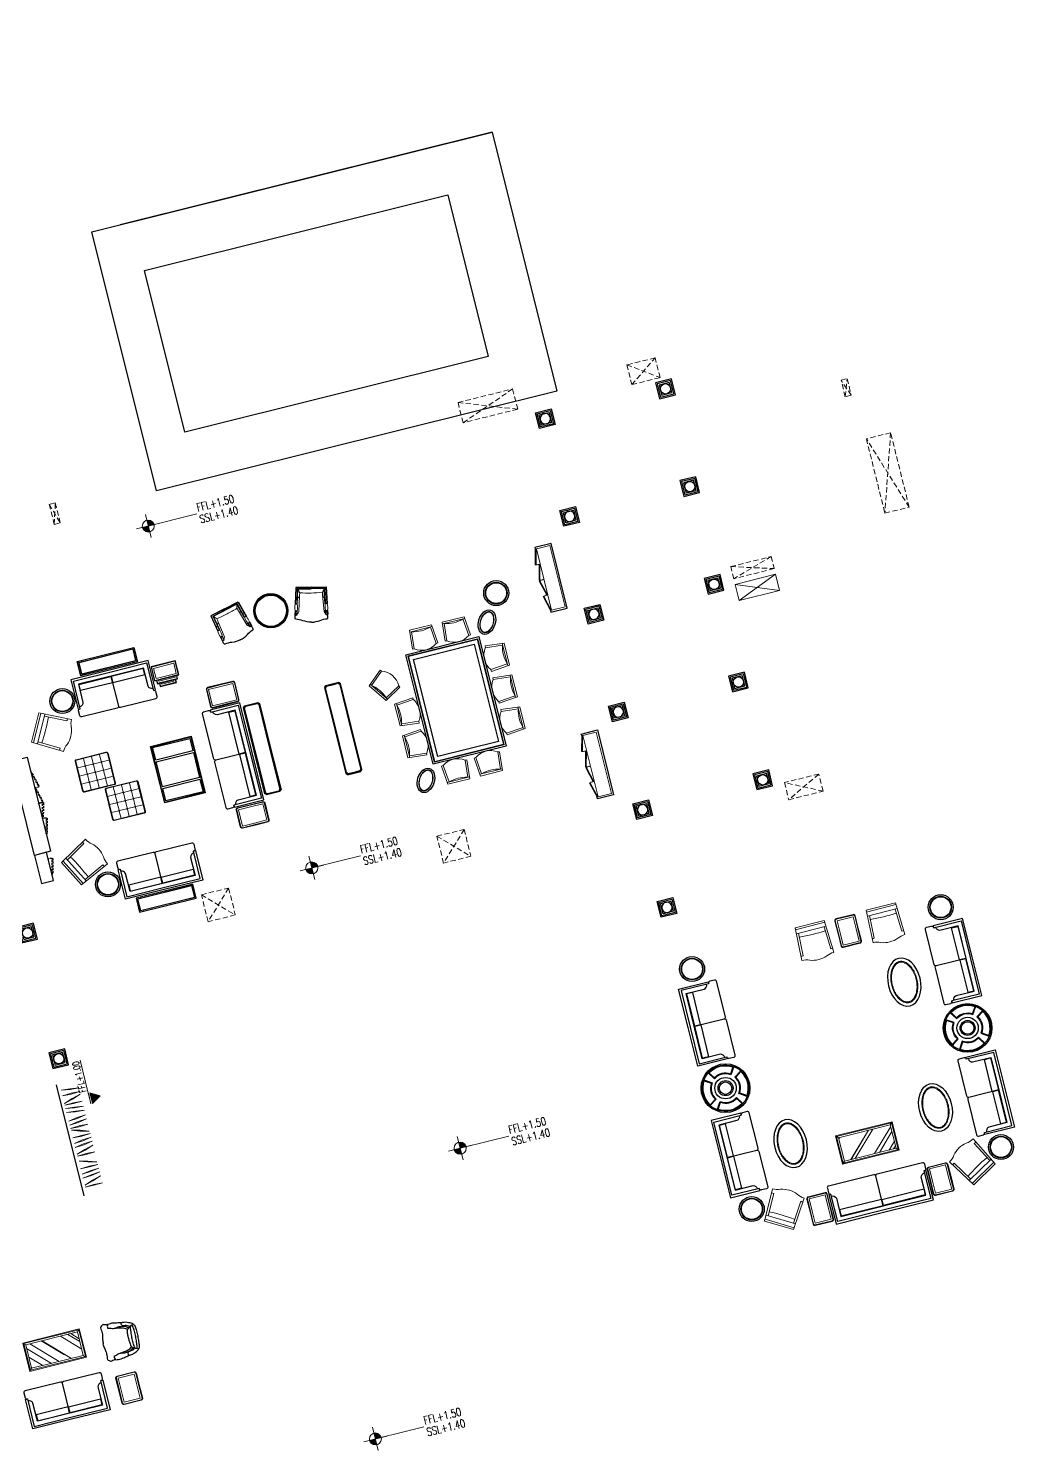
# Model space of a CAD drawing. Header units: inches. Extents: x -12478 to 399182, y -16583 to 525552.
# Drawn here: x 315627 to 339290, y 489338 to 523531 of the extents above; entities that cross this region are included whole.
import ezdxf
from ezdxf.enums import TextEntityAlignment as Align

# ---------------------------------------------------------------- set-up
doc = ezdxf.new("R2010")
doc.units = ezdxf.units.IN
doc.header["$LTSCALE"] = 1000
doc.header["$MEASUREMENT"] = 0
doc.linetypes.add('HIDDEN', pattern=[0.375, 0.25, -0.125])
doc.linetypes.add('HIDDEN2', pattern=[0.1875, 0.125, -0.0625])
doc.layers.add('A-FLOR-LEVL', color=4, linetype='Continuous', lineweight=18)
doc.layers.add('A-SHAFT', color=252, linetype='HIDDEN2', lineweight=18)
doc.layers.add('A-FURN', color=253, linetype='Continuous')
doc.styles.add('9999-DIM-SPC', font='simplex.shx', dxfattribs={"width": 0.75})
doc.dimstyles.new('0001-D-SPC', dxfattribs={"dimscale": 20, "dimtxt": 2, "dimasz": 2, "dimexe": 1, "dimexo": 2, "dimgap": 1, "dimtad": 1, "dimdec": 0, "dimrnd": 0.05, "dimzin": 1, "dimdsep": 46, "dimtxsty": '9999-DIM-SPC', "dimblk": 'OBLIQUE', "dimcen": 2, "dimdle": 1, "dimclrd": 256, "dimclre": 252, "dimclrt": 32, "dimazin": 2, "dimtfac": 1, "dimtdec": 0, "dimtmove": 0, "dimatfit": 3, "dimfxl": 3, "dimtolj": 1, "dimtzin": 0, "dimlwd": 0, "dimlwe": 0, "dimarcsym": 0})
doc.dimstyles.new('0100-D-SPC', dxfattribs={"dimscale": 100, "dimtxt": 2, "dimasz": 2, "dimexe": 1, "dimexo": 2, "dimgap": 1, "dimtad": 1, "dimrnd": 0.05, "dimzin": 1, "dimdsep": 46, "dimtxsty": '9999-DIM-SPC', "dimblk": 'OBLIQUE', "dimcen": 2, "dimdle": 1, "dimclrd": 256, "dimclre": 252, "dimclrt": 256, "dimazin": 2, "dimtfac": 1, "dimtofl": 0, "dimtmove": 0, "dimatfit": 3, "dimfxl": 0.1, "dimtolj": 1, "dimtzin": 0, "dimlwd": 0, "dimlwe": 0, "dimarcsym": 0})

# ---------------------------------------------------------------- blocks, each defined once
blk = doc.blocks.new('_Oblique')
at = {"color": 0, "linetype": 'ByBlock', "lineweight": -2}
blk.add_line((-0.5, -0.5), (0.5, 0.5), dxfattribs=at)
blk = doc.blocks.new('sofa240')
at = {"layer": 'A-FURN', "ltscale": 1000, "elevation": 0}
for points in [[(13210, -181505), (12470, -181505, -0.414214), (12430, -181465), (12429, -180345, -0.414214), (12469, -180305), (12589, -180305, -0.414214), (12629, -180345), (12629, -180355)], [(12680, -182655, -0.361318), (12761, -182555), (13210, -182555), (13209, -180455), (12761, -180455, -0.361318), (12679, -180355)], [(13210, -181505), (12470, -181505, 0.414214), (12430, -181545), (12430, -182665, 0.414214), (12470, -182705), (12590, -182705, 0.414214), (12630, -182665), (12630, -182655)]]:
    blk.add_lwpolyline(points, format="xyb", dxfattribs=at)
blk.add_lwpolyline([(13310, -181505), (13310, -182655), (12630, -182655), (12630, -182705), (13360, -182705), (13360, -181505), (13359, -180305), (12629, -180305), (12629, -180355), (13309, -180355)], close=True, dxfattribs=at)
for points in [[(13199, -180465), (13200, -181500), (13050, -181500), (13049, -180465), (13199, -180465)], [(13200, -182545), (13200, -181510), (13050, -181510), (13050, -182545), (13200, -182545)]]:
    blk.add_lwpolyline(points, dxfattribs=at)
blk = doc.blocks.new('baker dauphine')
at = {"ltscale": 1000}
blk.add_lwpolyline([(129185, 544790), (128280, 544790), (128280, 544110), (128230, 544110), (128230, 544840), (129185, 544840), (130140, 544840), (130140, 544110), (130090, 544110), (130090, 544790)], close=True, dxfattribs=at)
for points in [[(129185, 544690), (129185, 543950, -0.414214), (129145, 543910), (128270, 543910, -0.414214), (128230, 543950), (128230, 544070, -0.414214), (128270, 544110), (128280, 544110)], [(128280, 544160, 0.361318), (128380, 544241), (128380, 544690), (129990, 544690), (129990, 544241, 0.361318), (130090, 544160)], [(129185, 544690), (129185, 543950, 0.414214), (129225, 543910), (130100, 543910, 0.414214), (130140, 543950), (130140, 544070, 0.414214), (130100, 544110), (130090, 544110)]]:
    blk.add_lwpolyline(points, format="xyb", dxfattribs=at)
for points in [[(128390, 544680), (129180, 544680), (129180, 544530), (128390, 544530), (128390, 544680)], [(129980, 544680), (129190, 544680), (129190, 544530), (129980, 544530), (129980, 544680)]]:
    blk.add_lwpolyline(points, dxfattribs=at)
blk = doc.blocks.new('1 seat sofa')
at = {"lineweight": 0}
for p, q in [((119058, 530362), (119092, 529562)), ((119108, 530365), (119108, 530364)), ((119798, 530365), (119798, 530364)), ((119848, 530362), (119813, 529562)), ((119113, 530264), (119135, 529711)), ((119793, 530264), (119771, 529711)), ((119821, 529711), (119084, 529711)), ((119816, 529611), (119090, 529611)), ((119813, 529562), (119092, 529562))]:
    blk.add_line(p, q, dxfattribs=at)
for centre, radius, start, end in [((119067, 530758), 396, 268.6362, 296.4006), ((119460, 529821), 622, 90.7019, 110.4311), ((119445, 529821), 622, 69.5689, 89.2981), ((119838, 530758), 396, 243.5994, 271.3638), ((119067, 530758), 496, 269.5016, 275.2794), ((119838, 530758), 496, 264.7206, 270.4984), ((119457, 525734), 4086, 85.5438, 94.5823)]:
    blk.add_arc(centre, radius, start, end, dxfattribs=at)
blk = doc.blocks.new('nesting table 1')
at = {"ltscale": 1000}
for points in [[(155749, -73628), (155667, -73628), (155667, -74028), (155749, -74028)], [(155830, -73578), (155749, -73578), (155749, -74078), (155830, -74078)], [(156180, -73528), (155830, -73528), (155830, -74128), (156180, -74128), (156180, -73528)]]:
    blk.add_lwpolyline(points, dxfattribs=at)
at = {"lineweight": 0, "ltscale": 1000}
for points in [[(155749, -73638), (155677, -73638), (155677, -74018), (155749, -74018)], [(155749, -73678), (155717, -73678), (155717, -73978), (155749, -73978)], [(155830, -73588), (155759, -73588), (155759, -74068), (155830, -74068)], [(155830, -73628), (155799, -73628), (155799, -74028), (155830, -74028)]]:
    blk.add_lwpolyline(points, dxfattribs=at)
for points in [[(156170, -73538), (155840, -73538), (155840, -74118), (156170, -74118)], [(156130, -73578), (155880, -73578), (155880, -74078), (156130, -74078)]]:
    blk.add_lwpolyline(points, close=True, dxfattribs=at)
blk = doc.blocks.new('console 220')
at = {"ltscale": 5, "elevation": 0}
blk.add_lwpolyline([(53025, -65710), (53190, -65710), (53190, -65720, -0.414214), (53215, -65745), (53225, -65745), (53225, -66810), (53225, -67875), (53215, -67875, -0.414214), (53190, -67900), (53190, -67910), (53025, -67910), (52860, -67910), (52860, -67900, -0.414214), (52835, -67875), (52825, -67875), (52825, -66810), (52825, -65745), (52835, -65745, -0.414214), (52860, -65720), (52860, -65710)], format="xyb", close=True, dxfattribs=at)
at = {"lineweight": 0, "ltscale": 5, "elevation": 0}
blk.add_lwpolyline([(53025, -65715), (53185, -65715), (53185, -65725), (53190, -65725, -0.414214), (53210, -65745), (53210, -65750), (53220, -65750), (53220, -66810), (53220, -67870), (53210, -67870), (53210, -67875, -0.414214), (53190, -67895), (53185, -67895), (53185, -67905), (53025, -67905), (52865, -67905), (52865, -67895), (52860, -67895, -0.414214), (52840, -67875), (52840, -67870), (52830, -67870), (52830, -66810), (52830, -65750), (52840, -65750), (52840, -65745, -0.414214), (52860, -65725), (52865, -65725), (52865, -65715)], format="xyb", close=True, dxfattribs=at)
for points in [[(53025, -65730), (52878, -65730), (52845, -65762), (52845, -66810), (52845, -67857), (52878, -67890), (53025, -67890), (53173, -67890), (53205, -67857), (53205, -66810), (53205, -65762), (53173, -65730)], [(53025, -65735), (53171, -65735), (53200, -65764), (53200, -66810), (53200, -67855), (53171, -67885), (53025, -67885), (52880, -67885), (52850, -67855), (52850, -66810), (52850, -65764), (52880, -65735)]]:
    blk.add_lwpolyline(points, close=True, dxfattribs=at)
blk = doc.blocks.new('sofa table 140')
blk.add_lwpolyline([(49213, -69971), (50613, -69971), (50613, -69621), (49213, -69621)], close=True)
at = {"lineweight": 0}
for points in [[(49238, -69721), (49213, -69721), (49213, -69621), (49313, -69621), (49313, -69646)], [(50588, -69721), (50613, -69721), (50613, -69621), (50513, -69621), (50513, -69646)], [(49238, -69871), (49213, -69871), (49213, -69971), (49313, -69971), (49313, -69946)], [(50588, -69871), (50613, -69871), (50613, -69971), (50513, -69971), (50513, -69946)]]:
    blk.add_lwpolyline(points, dxfattribs=at)
for points in [[(49238, -69946), (50588, -69946), (50588, -69646), (49238, -69646)], [(49248, -69936), (50578, -69936), (50578, -69656), (49248, -69656)]]:
    blk.add_lwpolyline(points, close=True, dxfattribs=at)
blk = doc.blocks.new('dining armchair 55')
at = {"lineweight": 0, "ltscale": 1000}
for p, q in [((59000, -70005), (58955, -70009)), ((58955, -70009), (59000, -70467)), ((59000, -70005), (59038, -70422)), ((59540, -70005), (59502, -70422)), ((59585, -70009), (59540, -70005)), ((59585, -70009), (59540, -70467)), ((59544, -70422), (58996, -70422)), ((59540, -70467), (59000, -70467))]:
    blk.add_line(p, q, dxfattribs=at)
for centre, radius, start, end in [((59270, -70374), 458, 53.8553, 126.1447), ((59270, -71155), 769, 72.4727, 107.5273)]:
    blk.add_arc(centre, radius, start, end, dxfattribs=at)
blk = doc.blocks.new('cabinet 160')
at = {"lineweight": 0}
blk.add_line((60195, -68351), (60195, -69871), dxfattribs=at)
for points in [[(60169, -68351), (60188, -68356), (60094, -68724), (60075, -68719), (60169, -68351)], [(60169, -68731), (60188, -68736), (60094, -69104), (60075, -69099), (60169, -68731)], [(60169, -69491), (60188, -69486), (60094, -69118), (60075, -69123), (60169, -69491)], [(60169, -69871), (60188, -69866), (60094, -69498), (60075, -69503), (60169, -69871)]]:
    blk.add_lwpolyline(points, dxfattribs=at)
blk.add_lwpolyline([(60169, -68351), (60169, -68311), (60569, -68311), (60569, -69911), (60169, -69911), (60169, -69871)])
blk.add_lwpolyline([(60195, -69871), (60529, -69871), (60529, -68351), (60195, -68351)], close=True, dxfattribs=at)
for centre, start, end in [((60169, -68351), 258.7508, 274.0319), ((60169, -68731), 258.7508, 274.0319), ((60169, -69491), 85.9681, 101.2492), ((60169, -69871), 85.9681, 101.2492)]:
    blk.add_arc(centre, 381, start, end, dxfattribs=at)
blk = doc.blocks.new('side table 70x50')
at = {"ltscale": 5}
blk.add_lwpolyline([(52364, -65562), (52054, -65562, -0.414214), (52014, -65522), (52014, -65102, -0.414214), (52054, -65062), (52364, -65062), (52674, -65062, -0.414214), (52714, -65102), (52714, -65522, -0.414214), (52674, -65562)], format="xyb", close=True, dxfattribs=at)
at = {"lineweight": 0, "ltscale": 5}
blk.add_lwpolyline([(52364, -65552), (52674, -65552, 0.414214), (52704, -65522), (52704, -65102, 0.414214), (52674, -65072), (52364, -65072), (52054, -65072, 0.414214), (52024, -65102), (52024, -65522, 0.414214), (52054, -65552)], format="xyb", close=True, dxfattribs=at)
blk.add_lwpolyline([(52364, -65512), (52664, -65512), (52664, -65112), (52364, -65112), (52064, -65112), (52064, -65512)], close=True, dxfattribs=at)
blk = doc.blocks.new('pouf 80x80')
at = {"lineweight": 0}
for p, q in [((44799, -66388, 0), (44799, -66208, 0)), ((44999, -66388, 0), (44999, -66208, 0)), ((45199, -66388, 0), (45199, -66208, 0)), ((44789, -66398, 0), (44609, -66398, 0)), ((44789, -66598, 0), (44609, -66598, 0)), ((44799, -66588, 0), (44799, -66408, 0)), ((44799, -66788, 0), (44799, -66608, 0)), ((44989, -66398, 0), (44809, -66398, 0)), ((44989, -66598, 0), (44809, -66598, 0)), ((44999, -66588, 0), (44999, -66408, 0)), ((44999, -66788, 0), (44999, -66608, 0)), ((45189, -66398, 0), (45009, -66398, 0)), ((45189, -66598, 0), (45009, -66598, 0)), ((45199, -66588, 0), (45199, -66408, 0)), ((45199, -66788, 0), (45199, -66608, 0)), ((45389, -66398, 0), (45209, -66398, 0)), ((45389, -66598, 0), (45209, -66598, 0)), ((44789, -66798, 0), (44609, -66798, 0)), ((44799, -66988, 0), (44799, -66808, 0)), ((44989, -66798, 0), (44809, -66798, 0)), ((44999, -66788, 0), (44999, -66783, 0)), ((44999, -66988, 0), (44999, -66808, 0)), ((44999, -66988, 0), (44999, -66808, 0)), ((45189, -66798, 0), (45009, -66798, 0)), ((45199, -66988, 0), (45199, -66808, 0)), ((45389, -66798, 0), (45209, -66798, 0))]:
    blk.add_line(p, q, dxfattribs=at)
at = {"elevation": 0}
blk.add_lwpolyline([(44629, -66998, -0.414214), (44599, -66968), (44599, -66228, -0.414214), (44629, -66198), (45369, -66198, -0.414214), (45399, -66228), (45399, -66968, -0.414214), (45369, -66998), (44629, -66998)], format="xyb", dxfattribs=at)
at = {"lineweight": 0, "elevation": 0}
blk.add_lwpolyline([(44629, -66988, -0.414214), (44609, -66968), (44609, -66228, -0.414214), (44629, -66208), (45369, -66208, -0.414214), (45389, -66228), (45389, -66968, -0.414214), (45369, -66988)], format="xyb", close=True, dxfattribs=at)
at = {"lineweight": 0}
for centre in [(44799, -66398, 0), (44799, -66598, 0), (44999, -66398, 0), (44999, -66598, 0), (45199, -66398, 0), (45199, -66598, 0), (44799, -66798, 0), (44999, -66798, 0), (45199, -66798, 0)]:
    blk.add_circle(centre, 10, dxfattribs=at)
blk = doc.blocks.new('wing chair')
at = {"lineweight": 0}
for p, q in [((153235, -73394), (153235, -73395)), ((153924, -73394), (153924, -73395))]:
    blk.add_line(p, q, dxfattribs=at)
for points in [[(153188, -73600), (153184, -73499, -0.63055), (153194, -73497, -0.437888), (153224, -73496, -0.579205), (153234, -73497), (153238, -73599)], [(153580, -73317, 0.086298), (153370, -73356, -0.073119), (153204, -73393, 0.361469), (153187, -73408, 0.067843), (153194, -73497, 11.294792)], [(153579, -73317, -0.086298), (153789, -73356, 0.073119), (153955, -73393, -0.361469), (153972, -73408, -0.067843), (153965, -73497, -11.294792)], [(153971, -73600), (153975, -73499, 0.63055), (153965, -73497, 0.437888), (153935, -73496, 0.579205), (153925, -73497), (153921, -73599)]]:
    blk.add_lwpolyline(points, format="xyb")
for points in [[(153198, -73585), (153194, -73497)], [(153224, -73496), (153228, -73584)], [(153935, -73496), (153931, -73584)], [(153961, -73585), (153965, -73497)], [(153580, -74147), (153222, -74147), (153205, -73765)], [(153235, -73764), (153251, -74127), (153580, -74127)], [(153924, -73764), (153908, -74127), (153579, -74127)], [(153579, -74147), (153937, -74147), (153954, -73765)]]:
    blk.add_lwpolyline(points, dxfattribs=at)
for points in [[(153238, -73599, 0.269936), (153188, -73600, 0.091338), (153195, -73751, 0.266004), (153245, -73749, 0.073971), (153238, -73599, 1.755862)], [(153228, -73584, 0.127717), (153198, -73585, 0.127717)], [(153205, -73765, 0.126328), (153235, -73764, 0.126328)], [(153304, -73959), (153276, -73568, 0.372761), (153235, -73525)], [(153855, -73959), (153883, -73568, -0.372761), (153924, -73525)], [(153921, -73599, -0.269936), (153971, -73600, -0.091338), (153964, -73751, -0.266004), (153914, -73749, -0.073971), (153921, -73599, -1.755862)], [(153954, -73765, -0.126328), (153924, -73764, -0.126328)], [(153931, -73584, -0.127717), (153961, -73585, -0.127717)], [(153200, -73867), (153200, -73867, -0.630403), (153210, -73865, -0.437888), (153240, -73864, -0.579205), (153250, -73864), (153250, -73864)], [(153261, -74117, -0.017897), (153307, -74029), (153304, -73959, 0.328812), (153251, -73896, 2.260277)], [(153261, -74117, -0.018119), (153307, -74029, -0.02578), (153580, -74015, 0.267817)], [(153898, -74117, 0.018119), (153852, -74029, 0.02578), (153580, -74015, -0.267817)], [(153898, -74117, 0.017897), (153852, -74029), (153855, -73959, -0.328812), (153908, -73896, -2.260277)], [(153959, -73867), (153959, -73867, 0.630403), (153949, -73865, 0.437888), (153919, -73864, 0.579205), (153909, -73864), (153909, -73864)]]:
    blk.add_lwpolyline(points, format="xyb", dxfattribs=at)
for points in [[(153580, -74157), (153212, -74157), (153195, -73751)], [(153245, -73749), (153261, -74117), (153580, -74117)], [(153914, -73749), (153898, -74117), (153579, -74117)], [(153579, -74157), (153947, -74157), (153964, -73751)]]:
    blk.add_lwpolyline(points)
blk = doc.blocks.new('oval gueridon')
at = {"ltscale": 1000}
blk.add_ellipse((56785, -68497, 0), major_axis=(-155, -257), ratio=0.666667, dxfattribs=at)
at = {"lineweight": 0, "ltscale": 1000}
for points, knots in [([(56651, -68720, 0), (56656, -68723, 0), (56661, -68726, 0), (56673, -68730, 0), (56679, -68732, 0), (56692, -68734, 0), (56699, -68734, 0), (56713, -68734, 0), (56721, -68733, 0), (56736, -68731, 0), (56744, -68729, 0), (56761, -68724, 0), (56769, -68721, 0), (56786, -68713, 0), (56795, -68708, 0), (56812, -68698, 0), (56821, -68692, 0), (56837, -68679, 0), (56846, -68672, 0), (56862, -68657, 0), (56870, -68649, 0), (56885, -68632, 0), (56893, -68623, 0), (56907, -68604, 0), (56913, -68594, 0), (56926, -68574, 0), (56931, -68564, 0), (56942, -68543, 0), (56947, -68532, 0), (56955, -68511, 0), (56959, -68500, 0), (56966, -68478, 0), (56968, -68468, 0), (56972, -68446, 0), (56974, -68436, 0), (56976, -68416, 0), (56976, -68406, 0), (56976, -68387, 0), (56975, -68378, 0), (56972, -68360, 0), (56971, -68352, 0), (56966, -68336, 0), (56963, -68329, 0), (56957, -68316, 0), (56954, -68310, 0), (56946, -68298, 0), (56942, -68293, 0), (56933, -68285, 0), (56928, -68281, 0), (56918, -68274, 0), (56913, -68271, 0), (56902, -68266, 0), (56896, -68264, 0), (56883, -68262, 0), (56877, -68261, 0), (56863, -68260, 0), (56855, -68261, 0), (56840, -68262, 0), (56832, -68264, 0), (56816, -68268, 0), (56808, -68271, 0), (56791, -68278, 0), (56782, -68283, 0), (56765, -68292, 0), (56756, -68298, 0), (56739, -68310, 0), (56731, -68317, 0), (56715, -68331, 0), (56707, -68339, 0), (56691, -68356, 0), (56683, -68365, 0), (56669, -68383, 0), (56662, -68392, 0), (56649, -68412, 0), (56643, -68422, 0), (56632, -68443, 0), (56627, -68454, 0), (56618, -68475, 0), (56614, -68486, 0), (56607, -68507, 0), (56604, -68518, 0), (56599, -68539, 0), (56597, -68550, 0), (56595, -68570, 0), (56594, -68581, 0), (56594, -68600, 0), (56594, -68609, 0), (56596, -68627, 0), (56598, -68636, 0), (56602, -68652, 0), (56604, -68660, 0), (56610, -68674, 0), (56613, -68680, 0), (56621, -68692, 0), (56625, -68697, 0), (56633, -68706, 0), (56638, -68711, 0), (56645, -68716, 0), (56648, -68718, 0), (56651, -68720, 0)], [0, 0, 0, 0, 0.129414, 0.129414, 0.258828, 0.258828, 0.388241, 0.388241, 0.517655, 0.517655, 0.647069, 0.647069, 0.776483, 0.776483, 0.905896, 0.905896, 1.03531, 1.03531, 1.164724, 1.164724, 1.294138, 1.294138, 1.423551, 1.423551, 1.552965, 1.552965, 1.682379, 1.682379, 1.811793, 1.811793, 1.941206, 1.941206, 2.07062, 2.07062, 2.200034, 2.200034, 2.329448, 2.329448, 2.458862, 2.458862, 2.588275, 2.588275, 2.717689, 2.717689, 2.847103, 2.847103, 2.976517, 2.976517, 3.10593, 3.10593, 3.235344, 3.235344, 3.364758, 3.364758, 3.494172, 3.494172, 3.623585, 3.623585, 3.752999, 3.752999, 3.882413, 3.882413, 4.011827, 4.011827, 4.14124, 4.14124, 4.270654, 4.270654, 4.400068, 4.400068, 4.529482, 4.529482, 4.658896, 4.658896, 4.788309, 4.788309, 4.917723, 4.917723, 5.047137, 5.047137, 5.176551, 5.176551, 5.305964, 5.305964, 5.435378, 5.435378, 5.564792, 5.564792, 5.694206, 5.694206, 5.823619, 5.823619, 5.953033, 5.953033, 6.082447, 6.082447, 6.211861, 6.211861, 6.283185, 6.283185, 6.283185, 6.283185]), ([(56656, -68711, 0), (56660, -68714, 0), (56664, -68716, 0), (56672, -68719, 0), (56676, -68720, 0), (56685, -68722, 0), (56690, -68723, 0), (56700, -68724, 0), (56705, -68724, 0), (56716, -68724, 0), (56722, -68723, 0), (56735, -68721, 0), (56742, -68719, 0), (56758, -68714, 0), (56767, -68711, 0), (56784, -68703, 0), (56793, -68698, 0), (56810, -68687, 0), (56819, -68681, 0), (56836, -68667, 0), (56844, -68660, 0), (56861, -68644, 0), (56869, -68635, 0), (56884, -68617, 0), (56891, -68608, 0), (56905, -68588, 0), (56912, -68578, 0), (56924, -68557, 0), (56929, -68546, 0), (56939, -68524, 0), (56944, -68513, 0), (56952, -68491, 0), (56955, -68480, 0), (56960, -68458, 0), (56962, -68447, 0), (56965, -68426, 0), (56966, -68416, 0), (56966, -68396, 0), (56966, -68387, 0), (56964, -68369, 0), (56962, -68360, 0), (56958, -68344, 0), (56956, -68337, 0), (56950, -68323, 0), (56947, -68317, 0), (56940, -68307, 0), (56937, -68303, 0), (56931, -68296, 0), (56928, -68294, 0), (56922, -68289, 0), (56919, -68287, 0), (56913, -68283, 0), (56910, -68281, 0), (56902, -68277, 0), (56897, -68275, 0), (56886, -68272, 0), (56880, -68271, 0), (56868, -68270, 0), (56862, -68270, 0), (56850, -68271, 0), (56844, -68272, 0), (56833, -68274, 0), (56827, -68276, 0), (56815, -68279, 0), (56809, -68282, 0), (56794, -68288, 0), (56785, -68292, 0), (56767, -68303, 0), (56758, -68309, 0), (56741, -68322, 0), (56732, -68329, 0), (56715, -68345, 0), (56706, -68354, 0), (56690, -68372, 0), (56683, -68381, 0), (56668, -68401, 0), (56662, -68411, 0), (56649, -68433, 0), (56643, -68444, 0), (56632, -68466, 0), (56628, -68477, 0), (56620, -68500, 0), (56616, -68511, 0), (56610, -68533, 0), (56608, -68545, 0), (56605, -68566, 0), (56604, -68577, 0), (56604, -68597, 0), (56604, -68607, 0), (56606, -68625, 0), (56608, -68634, 0), (56611, -68649, 0), (56614, -68656, 0), (56618, -68668, 0), (56621, -68673, 0), (56627, -68683, 0), (56630, -68688, 0), (56636, -68695, 0), (56639, -68698, 0), (56645, -68704, 0), (56648, -68706, 0), (56653, -68709, 0), (56654, -68710, 0), (56656, -68711, 0)], [0, 0, 0, 0, 0.104391, 0.104391, 0.208783, 0.208783, 0.313174, 0.313174, 0.417566, 0.417566, 0.521957, 0.521957, 0.65009, 0.65009, 0.786317, 0.786317, 0.922543, 0.922543, 1.058769, 1.058769, 1.194995, 1.194995, 1.331221, 1.331221, 1.467447, 1.467447, 1.603673, 1.603673, 1.739899, 1.739899, 1.876125, 1.876125, 2.012352, 2.012352, 2.148578, 2.148578, 2.284804, 2.284804, 2.42103, 2.42103, 2.557256, 2.557256, 2.693482, 2.693482, 2.829708, 2.829708, 2.943424, 2.943424, 3.031982, 3.031982, 3.12054, 3.12054, 3.209098, 3.209098, 3.334384, 3.334384, 3.45967, 3.45967, 3.584956, 3.584956, 3.685104, 3.685104, 3.785253, 3.785253, 3.885402, 3.885402, 4.02486, 4.02486, 4.164319, 4.164319, 4.303778, 4.303778, 4.443237, 4.443237, 4.582696, 4.582696, 4.722154, 4.722154, 4.861613, 4.861613, 5.001072, 5.001072, 5.140531, 5.140531, 5.279989, 5.279989, 5.419448, 5.419448, 5.558907, 5.558907, 5.698366, 5.698366, 5.817226, 5.817226, 5.932217, 5.932217, 6.052017, 6.052017, 6.144318, 6.144318, 6.23662, 6.23662, 6.283185, 6.283185, 6.283185, 6.283185])]:
    blk.add_open_spline(points, degree=3, knots=knots, dxfattribs=at)
blk = doc.blocks.new('dffdffgrgt')
for points in [[(-404, 540, -0.026493), (-403, 576, -0.031648), (-395, 635, -0.022411), (-367, 708, -0.078748), (-342, 760, -0.047738), (-292, 819, -0.052481)], [(-266, 715), (-281, 691, 0.149166), (-314, 577, -0.6836), (-404, 540)], [(-292, 819, -0.115349), (-262, 831, -0.030903), (-166, 846, -0.022326), (-33, 852, -0.005579), (0, 852, -0.030903)], [(-285, 768, -0.018425), (-262, 774, -0.030903), (-166, 788, -0.022326), (-33, 794, -0.005579), (0, 794, -0.030903)], [(-270, 724, 0.006711), (-262, 722, 0.030903), (-166, 707, 0.022326), (-33, 702, 0.005579), (0, 702)], [(292, 819, 0.115349), (262, 831, 0.030903), (166, 846, 0.022326), (33, 852, 0.005579), (0, 852, 0.030903)], [(285, 768, 0.018425), (262, 774, 0.030903), (166, 788, 0.022326), (33, 794, 0.005579), (0, 794, 0.030903)], [(270, 724, -0.006711), (262, 722, -0.030903), (166, 707, -0.022326), (33, 702, -0.005579), (0, 702)], [(266, 715), (281, 691, -0.149166), (314, 577, 0.6836), (404, 540)], [(404, 540, 0.026493), (403, 576, 0.031648), (395, 635, 0.022411), (367, 708, 0.078748), (342, 760, 0.047738), (292, 819, 0.052481)], [(-439, 207, 0.040251), (-443, 276, -0.069359), (-443, 341, -0.030139), (-437, 370, 0.038148)], [(-443, 341), (-427, 422, 0.000908), (-404, 540, 1.81662)], [(-347, 186, -0.000719), (-347, 186, -0.046843), (-323, 268, 0.069359), (-309, 324, 0.083526), (-313, 398, -0.073518), (-320, 481, -0.031648), (-313, 533, -0.023335), (-296, 602, -0.078748), (-278, 638, -0.03725), (-245, 680)], [(-309, 324), (-293, 452, -0.124229), (-218, 647, 2.139806)], [(0, 622, -0.007215), (-30, 621, -0.020315), (-114, 625, -0.028222), (-174, 633, -0.052118), (-218, 647, -0.289635)], [(0, 622, 0.007215), (30, 621, 0.020315), (114, 625, 0.028222), (174, 633, 0.052118), (218, 647, 0.289635)], [(309, 324), (293, 452, 0.124229), (218, 647, -2.139806)], [(347, 186, 0.000719), (347, 186, 0.046843), (323, 268, -0.069359), (309, 324, -0.083526), (313, 398, 0.073518), (320, 481, 0.031648), (313, 533, 0.023335), (296, 602, 0.078748), (278, 638, 0.03725), (245, 680)], [(443, 341), (427, 422, -0.000908), (404, 540, -1.81662)], [(439, 207, -0.040251), (443, 276, 0.069359), (443, 341, 0.030139), (437, 370, -0.038148)], [(-425, 202, -0.022877), (-449, 111, 0.095151), (-450, 95, 0.196686), (-395, 19, 0.155921)], [(-395, 19, 0.011439), (-326, 27, -0.051886), (-202, 29)], [(-202, 29, -0.010351), (-110, 10, 0.044471), (0, 0, 0.037786)], [(202, 29, 0.010351), (110, 10, -0.044471), (0, 0, -0.037786)], [(395, 19, -0.011439), (326, 27, 0.051886), (202, 29)], [(425, 202, 0.022877), (449, 111, -0.095151), (450, 95, -0.196686), (395, 19, -0.155921)]]:
    blk.add_lwpolyline(points, format="xyb")
for centre, radius, start, end in [((-29, 830), 264, 182.3831, 224.1284), ((29, 830), 264, 315.8716, 357.6169), ((-364, 300), 115, 229.179, 278.1369), ((364, 300), 115, 261.8631, 310.821)]:
    blk.add_arc(centre, radius, start, end)
blk = doc.blocks.new('centre table 140x70')
at = {"lineweight": 0}
h = blk.add_hatch(dxfattribs=at)
h.set_pattern_fill('AR-RROOF', color=256, scale=500, angle=45)
h.paths.add_polyline_path([(47677, -55512), (46397, -55512), (46397, -56092), (47677, -56092)])
for p, q in [((46397, -55512), (46337, -55452)), ((47677, -55512), (47737, -55452)), ((46397, -56092), (46337, -56152)), ((47677, -56092), (47737, -56152))]:
    blk.add_line(p, q, dxfattribs=at)
blk.add_lwpolyline([(46337, -55452), (47737, -55452), (47737, -56152), (46337, -56152), (46337, -55452)], dxfattribs=at)
for points in [[(46357, -55472), (47717, -55472), (47717, -56132), (46357, -56132)], [(46397, -55512), (47677, -55512), (47677, -56092), (46397, -56092)]]:
    blk.add_lwpolyline(points, close=True, dxfattribs=at)
blk = doc.blocks.new('PILLAR')
for points in [[(-195, -195), (195, -195), (195, 195), (-195, 195)], [(-163, -163), (163, -163), (163, 163), (-163, 163)], [(-125, -125), (125, -125), (125, 125), (-125, 125)]]:
    blk.add_lwpolyline(points, close=True)
blk.add_circle((0, 0), 125)
blk = doc.blocks.new('oval center table')
at = {"layer": 'A-FURN', "ltscale": 1000}
blk.add_ellipse((70772, -76939), major_axis=(-4, 585), ratio=0.666667, dxfattribs=at)
at = {"layer": 'A-FURN', "lineweight": 0, "ltscale": 1000}
for points, knots in [([(70768, -76432), (70756, -76432), (70744, -76434), (70721, -76439), (70709, -76442), (70685, -76452), (70673, -76458), (70649, -76473), (70638, -76481), (70614, -76501), (70603, -76513), (70581, -76538), (70570, -76552), (70550, -76583), (70540, -76599), (70522, -76634), (70514, -76652), (70499, -76691), (70493, -76711), (70481, -76753), (70476, -76774), (70468, -76818), (70465, -76841), (70461, -76886), (70460, -76909), (70459, -76955), (70460, -76978), (70464, -77024), (70467, -77046), (70475, -77091), (70479, -77113), (70491, -77155), (70497, -77175), (70512, -77215), (70520, -77234), (70537, -77269), (70547, -77286), (70567, -77317), (70578, -77332), (70600, -77358), (70611, -77370), (70634, -77392), (70646, -77401), (70670, -77417), (70682, -77423), (70706, -77434), (70718, -77438), (70742, -77444), (70754, -77446), (70777, -77447), (70789, -77446), (70813, -77443), (70824, -77440), (70848, -77431), (70860, -77426), (70884, -77413), (70896, -77405), (70919, -77386), (70931, -77375), (70953, -77351), (70964, -77338), (70985, -77309), (70995, -77293), (71013, -77260), (71022, -77242), (71038, -77204), (71045, -77185), (71058, -77144), (71063, -77122), (71072, -77079), (71076, -77057), (71081, -77011), (71083, -76989), (71084, -76943), (71084, -76920), (71081, -76874), (71079, -76851), (71072, -76806), (71068, -76784), (71057, -76741), (71051, -76720), (71038, -76680), (71030, -76661), (71013, -76624), (71004, -76607), (70984, -76574), (70974, -76559), (70953, -76531), (70941, -76518), (70918, -76496), (70907, -76486), (70883, -76468), (70871, -76461), (70847, -76449), (70835, -76444), (70811, -76437), (70799, -76434), (70781, -76433), (70774, -76432), (70768, -76432)], [0, 0, 0, 0, 0.129414, 0.129414, 0.258828, 0.258828, 0.388241, 0.388241, 0.517655, 0.517655, 0.647069, 0.647069, 0.776483, 0.776483, 0.905896, 0.905896, 1.03531, 1.03531, 1.164724, 1.164724, 1.294138, 1.294138, 1.423551, 1.423551, 1.552965, 1.552965, 1.682379, 1.682379, 1.811793, 1.811793, 1.941206, 1.941206, 2.07062, 2.07062, 2.200034, 2.200034, 2.329448, 2.329448, 2.458862, 2.458862, 2.588275, 2.588275, 2.717689, 2.717689, 2.847103, 2.847103, 2.976517, 2.976517, 3.10593, 3.10593, 3.235344, 3.235344, 3.364758, 3.364758, 3.494172, 3.494172, 3.623585, 3.623585, 3.752999, 3.752999, 3.882413, 3.882413, 4.011827, 4.011827, 4.14124, 4.14124, 4.270654, 4.270654, 4.400068, 4.400068, 4.529482, 4.529482, 4.658896, 4.658896, 4.788309, 4.788309, 4.917723, 4.917723, 5.047137, 5.047137, 5.176551, 5.176551, 5.305964, 5.305964, 5.435378, 5.435378, 5.564792, 5.564792, 5.694206, 5.694206, 5.823619, 5.823619, 5.953033, 5.953033, 6.082447, 6.082447, 6.211861, 6.211861, 6.283185, 6.283185, 6.283185, 6.283185]), ([(70768, -76452), (70760, -76452), (70751, -76453), (70734, -76455), (70725, -76458), (70708, -76463), (70699, -76467), (70682, -76475), (70673, -76481), (70655, -76493), (70646, -76499), (70627, -76516), (70616, -76527), (70595, -76552), (70584, -76566), (70564, -76597), (70554, -76614), (70537, -76650), (70528, -76669), (70514, -76709), (70507, -76730), (70496, -76773), (70492, -76795), (70484, -76841), (70482, -76864), (70479, -76911), (70479, -76935), (70480, -76982), (70482, -77006), (70487, -77052), (70491, -77075), (70501, -77119), (70507, -77141), (70520, -77183), (70528, -77203), (70545, -77241), (70554, -77259), (70573, -77292), (70584, -77307), (70605, -77335), (70617, -77348), (70640, -77370), (70651, -77380), (70674, -77397), (70686, -77403), (70707, -77414), (70717, -77417), (70734, -77422), (70741, -77424), (70755, -77426), (70763, -77427), (70777, -77427), (70784, -77427), (70802, -77425), (70812, -77423), (70833, -77417), (70843, -77412), (70864, -77402), (70875, -77395), (70894, -77381), (70902, -77375), (70919, -77359), (70927, -77351), (70944, -77332), (70952, -77322), (70970, -77296), (70980, -77280), (70999, -77245), (71008, -77226), (71024, -77186), (71031, -77165), (71043, -77121), (71049, -77098), (71057, -77052), (71060, -77028), (71064, -76981), (71064, -76956), (71064, -76908), (71062, -76884), (71057, -76836), (71053, -76813), (71044, -76767), (71038, -76745), (71025, -76702), (71017, -76681), (71000, -76642), (70991, -76623), (70971, -76589), (70960, -76573), (70938, -76544), (70927, -76531), (70905, -76510), (70895, -76501), (70875, -76486), (70865, -76480), (70845, -76469), (70835, -76465), (70817, -76459), (70810, -76457), (70794, -76454), (70787, -76453), (70776, -76452), (70772, -76452), (70768, -76452)], [0, 0, 0, 0, 0.104391, 0.104391, 0.208783, 0.208783, 0.313174, 0.313174, 0.417566, 0.417566, 0.521957, 0.521957, 0.65009, 0.65009, 0.786317, 0.786317, 0.922543, 0.922543, 1.058769, 1.058769, 1.194995, 1.194995, 1.331221, 1.331221, 1.467447, 1.467447, 1.603673, 1.603673, 1.739899, 1.739899, 1.876125, 1.876125, 2.012352, 2.012352, 2.148578, 2.148578, 2.284804, 2.284804, 2.42103, 2.42103, 2.557256, 2.557256, 2.693482, 2.693482, 2.829708, 2.829708, 2.943424, 2.943424, 3.031982, 3.031982, 3.12054, 3.12054, 3.209098, 3.209098, 3.334384, 3.334384, 3.45967, 3.45967, 3.584956, 3.584956, 3.685104, 3.685104, 3.785253, 3.785253, 3.885402, 3.885402, 4.02486, 4.02486, 4.164319, 4.164319, 4.303778, 4.303778, 4.443237, 4.443237, 4.582696, 4.582696, 4.722154, 4.722154, 4.861613, 4.861613, 5.001072, 5.001072, 5.140531, 5.140531, 5.279989, 5.279989, 5.419448, 5.419448, 5.558907, 5.558907, 5.698366, 5.698366, 5.817226, 5.817226, 5.932217, 5.932217, 6.052017, 6.052017, 6.144318, 6.144318, 6.23662, 6.23662, 6.283185, 6.283185, 6.283185, 6.283185])]:
    blk.add_open_spline(points, degree=3, knots=knots, dxfattribs=at)
blk = doc.blocks.new('*U68')
for p, q in [((-1.62, 3.27), (1.62, 3.27)), ((0, 0), (-1.62, 2.8)), ((-1.62, 2.8), (1.62, 2.8)), ((0, 0), (1.62, 2.8))]:
    blk.add_line(p, q)
at = {"color": 252}
blk.add_solid([(1.62, 2.8), (-1.62, 2.8), (0, 0)], dxfattribs=at)
at = {"style": '9999-DIM-SPC', "width": 0.75}
blk.add_attdef('FFL', text='', height=2, dxfattribs=at).set_placement((-8.38, 3.77), align=Align.RIGHT)
blk.add_attdef('SSL', text='', height=2, dxfattribs=at).set_placement((-8.09, 2.77), align=Align.TOP_RIGHT)
blk.add_leader([(0, 3.27), (-5.04, 3.27), (-11.81, 3.27)], dimstyle='0001-D-SPC', override={"dimldrblk": 'None'})
blk = doc.blocks.new('*U6')
for p, q in [((0, -3), (0, 3)), ((-3, 0), (3, 0))]:
    blk.add_line(p, q)
at = {"color": 252, "const_width": 1.5}
for points in [[(-0.75, 0, -0.414214), (0, 0.75, -1)], [(0, -0.75, 0.414214), (0.75, 0, 1)]]:
    blk.add_lwpolyline(points, format="xyb", dxfattribs=at)
blk.add_circle((0, 0), 1.5)
at = {"insert": (-113.12, 100), "char_height": 200, "attachment_point": 3, "style": '9999-DIM-SPC'}
blk.add_mtext('\\A1;', dxfattribs=at)
at = {"style": '9999-DIM-SPC', "width": 0.75}
blk.add_attdef('0000.00', text='', height=2, dxfattribs=at).set_placement((-3.66, 0.5), align=Align.RIGHT)
blk.add_attdef('X.X.X', text='', height=2, dxfattribs=at).set_placement((-9.01, -0.5), align=Align.TOP_RIGHT)
blk.add_leader([(0, 0), (-7.67, 0), (-12.51, 0)], dimstyle='0100-D-SPC', override={"dimgap": 1, "dimtad": 0, "dimldrblk": 'None'})

msp = doc.modelspace()

# ---------------------------------------------------------------- linework, layer by layer
at = {"layer": 'A-FURN', "color": 1}
for p, q in [((326757.6, 521041.6), (317830.7, 518820.6)), ((316292.3, 498187.1), (316954.7, 495524.7))]:
    msp.add_line(p, q, dxfattribs=at)
for points in [[(317150.5, 518651.4), (326757.6, 521041.6), (328302.8, 514830.9), (318695.7, 512440.7)], [(318410.6, 517728.3), (325688.8, 519539.1), (326654.5, 515657.4), (319376.4, 513846.6)]]:
    msp.add_lwpolyline(points, close=True, dxfattribs=at)
at = {"layer": 'A-FURN', "elevation": 0}
for points in [[(324686.4, 508503.8), (326433.1, 508938.4), (327086.5, 506312.1), (325339.8, 505877.5), (324686.4, 508503.8)], [(318557.3, 506305.8), (319527.7, 506547.2), (319865.7, 505188.6), (318895.3, 504947.2), (318557.3, 506305.8)], [(315770.2, 503691.4), (315208.1, 505950.8), (315596.2, 506047.4), (316158.4, 503788), (315770.2, 503691.4)], [(315770.2, 503691.4), (315939.2, 503012.1), (316229.2, 503084.3), (316060.2, 503763.6), (315770.2, 503691.4)]]:
    msp.add_lwpolyline(points, dxfattribs=at)
for points in [[(324734.8, 508474.6), (326404, 508889.9), (327038.1, 506341.3), (325368.9, 505926)], [(324747, 508467.3), (326396.7, 508877.8), (327025.9, 506348.6), (325376.2, 505938.1)], [(324868.1, 508394.4), (326323.8, 508756.6), (326904.7, 506421.5), (325449.1, 506059.3)], [(318569.4, 506298.5), (319520.4, 506535.1), (319853.6, 505195.9), (318902.6, 504959.3)], [(318605.7, 506276.6), (319498.5, 506498.8), (319573.4, 506197.9), (318680.6, 505975.8)], [(318690.2, 505937), (319583, 506159.1), (319732.7, 505557.5), (318839.9, 505335.3)], [(318849.6, 505296.5), (319742.4, 505518.6), (319817.2, 505217.8), (318924.4, 504995.7)]]:
    msp.add_lwpolyline(points, close=True, dxfattribs=at)
at = {"layer": 'A-FURN', "linetype": 'HIDDEN', "ltscale": 0.2, "elevation": 0}
for points in [[(315707.2, 505681.7), (315689.6, 505672.3), (315869.3, 505337.5), (315887, 505347), (315707.2, 505681.7)], [(315798.9, 505313), (315781.3, 505303.5), (315961.1, 504968.7), (315978.7, 504978.2), (315798.9, 505313)], [(315982.4, 504575.5), (315962.4, 504575.6), (315964.4, 504955.6), (315984.4, 504955.5), (315982.4, 504575.5)], [(316074.2, 504206.7), (316054.2, 504206.8), (316056.1, 504586.8), (316076.1, 504586.7), (316074.2, 504206.7)], [(316211.3, 503236.7), (316191.3, 503236.9), (316193.2, 503616.8), (316213.2, 503616.7), (316211.3, 503236.7)]]:
    msp.add_lwpolyline(points, dxfattribs=at)
at = {"layer": 'A-FURN', "elevation": 0}
for points in [[(337745.8, 499915.3), (337900.1, 499772.8, -0.3228561), (338291.7, 499870.2), (338361.2, 500068.5, 0.3138767)], [(338529, 499967.6), (338386.4, 499813.2, -0.3228561), (338483.8, 499421.7), (338682.1, 499352.1, 0.3138767)], [(337798, 499132.2), (337940.6, 499286.5, -0.3228561), (337843.2, 499678.1), (337644.9, 499747.6, 0.3138767)], [(338581.2, 499184.4), (338426.8, 499327, -0.3228561), (338035.3, 499229.6), (337965.8, 499031.3, 0.3138767)], [(332552, 498623.1), (332482.5, 498424.8, 0.3228561), (332090.9, 498327.4), (331936.6, 498470, -0.3138767)], [(331835.7, 498302.3), (332034, 498232.8, 0.3228561), (332131.4, 497841.2), (331988.8, 497686.9, -0.3138767)], [(332872.8, 497906.8), (332674.6, 497976.3, 0.3228561), (332577.1, 498367.9), (332719.7, 498522.2, -0.3138767)], [(332156.5, 497586), (332226.1, 497784.3, 0.3228561), (332617.6, 497881.7), (332771.9, 497739.1, -0.3138767)]]:
    msp.add_lwpolyline(points, format="xyb", close=True, dxfattribs=at)
for points in [[(337766.9, 499916.3), (337899.1, 499794.2, -0.299007), (338282.6, 499889.6), (338342.2, 500059.5, 0.2990907), (337766.9, 499916.3, -0.3081421)], [(338529.9, 499946.5), (338407.8, 499814.3, -0.299007), (338503.2, 499430.8), (338673.1, 499371.2, 0.2990907), (338529.9, 499946.5, -0.3081421)], [(337797, 499153.2), (337919.2, 499285.5, -0.299007), (337823.8, 499669), (337653.9, 499728.6, 0.2990907), (337797, 499153.2, -0.3081421)], [(338560.1, 499183.4), (338427.9, 499305.6, -0.299007), (338044.4, 499210.2), (337984.8, 499040.3, 0.2990907), (338560.1, 499183.4, -0.3081421)], [(332532.9, 498614.1), (332473.4, 498444.3, 0.299007), (332089.8, 498348.8), (331957.6, 498471, -0.2990907), (332532.9, 498614.1, 0.3081421)], [(331844.7, 498283.2), (332014.5, 498223.7, 0.299007), (332110, 497840.1), (331987.8, 497707.9, -0.2990907), (331844.7, 498283.2, 0.3081421)], [(332863.8, 497925.9), (332694, 497985.4, 0.299007), (332598.6, 498369), (332720.7, 498501.2, -0.2990907), (332863.8, 497925.9, 0.3081421)], [(332175.6, 497595), (332235.1, 497764.8, 0.299007), (332618.7, 497860.3), (332750.9, 497738.1, -0.2990907), (332175.6, 497595, 0.3081421)]]:
    msp.add_lwpolyline(points, format="xyb", dxfattribs=at)
at = {"layer": 'A-FURN', "lineweight": 0, "elevation": 0}
for points in [[(316835.7, 498109.5), (316621.4, 498091.9), (316409.5, 498054.5), (316623.8, 498072.1)], [(316858.3, 498023.5), (316647.5, 497981.3), (316441.3, 497919.6), (316652.2, 497961.8)], [(316864.6, 497959.2), (316674.8, 497858.1), (316495, 497739.8), (316684.8, 497840.9)], [(316914.9, 497796.3), (316703.9, 497754.8), (316497.5, 497693.8), (316708.5, 497735.3)], [(316945.1, 497669.7), (316730.8, 497652.1), (316518.9, 497614.7), (316733.2, 497632.3)], [(316969, 497573.6), (316754.7, 497556), (316542.8, 497518.6), (316757.1, 497536.2)], [(316996.3, 497463.9), (316798.8, 497379), (316594, 497312.7), (316791.6, 497397.7)], [(317020.2, 497367.8), (316822.7, 497282.9), (316617.9, 497216.6), (316815.5, 497301.5)], [(317052.8, 497241.8), (316847, 497179.6), (316636.1, 497136.7), (316841.9, 497198.9)], [(317084.8, 497074.3), (316869.7, 497074.7), (316655.5, 497095), (316870.5, 497094.6)], [(317109.3, 497014.6), (316903.3, 496953.1), (316692.2, 496910.9), (316898.3, 496972.5)], [(317129.7, 496928), (316932.1, 496843.1), (316727.3, 496776.9), (316924.9, 496861.8)], [(317153.1, 496833.7), (316955.6, 496748.8), (316750.8, 496682.5), (316948.4, 496767.4)], [(317168.6, 496737.4), (316978.8, 496636.3), (316799, 496517.9), (316988.8, 496619)], [(317218.9, 496574.4), (317007.9, 496532.9), (316801.5, 496472), (317012.5, 496513.5)], [(317268.8, 496334.4), (317053.8, 496334.8), (316839.5, 496355.1), (317054.6, 496354.8)], [(317293.4, 496274.7), (317087.4, 496213.2), (316876.3, 496171.1), (317082.4, 496232.6)], [(317313.7, 496188.1), (317116.2, 496103.2), (316911.4, 496037), (317109, 496121.9)], [(317337.2, 496093.8), (317139.6, 496008.9), (316934.9, 495942.7), (317132.4, 496027.6)], [(317352.7, 495997.5), (317162.9, 495896.4), (316983.1, 495778), (317172.9, 495879.1)], [(317402.9, 495834.6), (317191.9, 495793.1), (316985.5, 495732.1), (317196.5, 495773.6)]]:
    msp.add_lwpolyline(points, close=True, dxfattribs=at)
at = {"layer": 'A-FURN'}
for centre, radius in [((326850.7, 509983.7), 300), ((326850.7, 509983.7), 260), ((326850.7, 509983.7), 250), ((321443.7, 509560.8, 0), 410), ((321443.7, 509560.8, 0), 400), ((321443.7, 509560.8, 0), 375), ((316439.8, 507393.5), 300), ((316439.8, 507393.5), 260), ((316439.8, 507393.5), 250), ((317534.3, 502994.1), 300), ((317534.3, 502994.1), 260), ((317534.3, 502994.1), 250), ((337518.6, 502447.3, 0), 300), ((337518.6, 502447.3, 0), 260), ((337518.6, 502447.3, 0), 250), ((331552.3, 500962.9, 0), 300), ((331552.3, 500962.9, 0), 260), ((331552.3, 500962.9, 0), 250), ((338163.5, 499549.9, 0), 585), ((338163.5, 499549.9, 0), 555), ((338163.5, 499549.9, 0), 256.9), ((338163.5, 499549.9, 0), 180), ((338163.5, 499549.9, 0), 150), ((332354.3, 498104.6, 0), 585), ((332354.3, 498104.6, 0), 555), ((332354.3, 498104.6, 0), 256.9), ((332354.3, 498104.6, 0), 180), ((332354.3, 498104.6, 0), 150), ((338964.8, 496691.4, 0), 300), ((338964.8, 496691.4, 0), 260), ((338964.8, 496691.4, 0), 250), ((332985.2, 495203.6, 0), 300), ((332985.2, 495203.6, 0), 260), ((332985.2, 495203.6, 0), 250)]:
    msp.add_circle(centre, radius, dxfattribs=at)
at = {"layer": 'A-FURN', "linetype": 'HIDDEN', "ltscale": 0.2}
for centre, start, end in [((315707.2, 505681.7, 0), 279.93957, 295.22058), ((315798.9, 505313, 0), 279.93957, 295.22058), ((315982.4, 504575.5, 0), 92.72226, 108.00328), ((316074.2, 504206.7, 0), 92.72226, 108.00328), ((316211.3, 503236.7, 0), 92.72226, 106.89127)]:
    msp.add_arc(centre, 380.5, start, end, dxfattribs=at)
at = {"layer": 'A-SHAFT'}
for p, q in [((329987, 515461.2, 0), (330784.5, 515154.7, 0)), ((330105.3, 514985.7, 0), (330666.1, 515630.2, 0)), ((335372.7, 514729.9), (335128.2, 515091.6)), ((335227.2, 514693.7), (335273.8, 515127.8)), ((327245.5, 514882.2, 0), (326056.2, 514071)), ((325935.5, 514556.2, 0), (327366.3, 514397)), ((336761.9, 512045.9, 0), (335735.4, 513686.6, 0)), ((336317.6, 513831.4, 0), (336179.6, 511901, 0)), ((316124.6, 512115.3), (316390.9, 511666.3)), ((316245.3, 511630.1), (316270.1, 512151.5)), ((333449.9, 510861.2, 0), (332551.9, 510328.6, 0)), ((332479.5, 510619.8, 0), (333522.3, 510570.1, 0)), ((334696, 505231.5), (333768.8, 505437.7)), ((334593.6, 505643), (333871.1, 505026.3)), ((325427.7, 504150.8), (326243.3, 503668.5)), ((326082.8, 504313.8), (325588.3, 503505.5)), ((319775, 502744.5), (320590.6, 502262.1)), ((320430.1, 502907.4), (319935.6, 502099.1))]:
    msp.add_line(p, q, dxfattribs=at)
at = {"layer": 'A-SHAFT', "linetype": 'Continuous'}
for p, q in [((332585.7, 510192.8), (333652.7, 510046.1, 0)), ((333556.1, 510434.2), (332682.3, 509804.6, 0))]:
    msp.add_line(p, q, dxfattribs=at)
at = {"layer": 'A-SHAFT', "elevation": 0}
for points in [[(330105.3, 514985.7), (330784.5, 515154.7), (330666.1, 515630.2), (329987, 515461.2)], [(325935.5, 514556.2), (327245.5, 514882.2), (327366.3, 514397), (326056.2, 514071)], [(336317.6, 513831.4), (335735.4, 513686.6), (336179.6, 511901), (336761.9, 512045.9)], [(332479.5, 510619.8), (333449.9, 510861.2), (333522.3, 510570.1), (332551.9, 510328.6)]]:
    msp.add_lwpolyline(points, close=True, dxfattribs=at)
at = {"layer": 'A-SHAFT'}
for points in [[(335128.2, 515091.6), (335273.8, 515127.8), (335372.7, 514729.9), (335227.2, 514693.7)], [(316245.3, 511630.1), (316390.9, 511666.3), (316270.1, 512151.5), (316124.6, 512115.3)], [(334593.6, 505643), (333768.8, 505437.7), (333871.1, 505026.3), (334696, 505231.5)], [(325427.7, 504150.8), (326082.8, 504313.8), (326243.3, 503668.5), (325588.3, 503505.5)], [(319775, 502744.5), (320430.1, 502907.4), (320590.6, 502262.1), (319935.6, 502099.1)]]:
    msp.add_lwpolyline(points, close=True, dxfattribs=at)
at = {"layer": 'A-SHAFT', "linetype": 'Continuous'}
msp.add_lwpolyline([(332585.7, 510192.8), (333556.1, 510434.2), (333652.7, 510046.1), (332682.3, 509804.6)], close=True, dxfattribs=at)

# ---------------------------------------------------------------- block references
at = {"layer": 'A-FLOR-LEVL'}
ref = msp.add_blockref('*U6', (318500.8, 511593.4, 0), dxfattribs=dict(at, xscale=-95.9999999999999, yscale=95.99999999999973, zscale=95.99999999999974, rotation=13.97142193979294))
ref.add_attrib('0000.00', 'FFL+1.50', dxfattribs={"layer": '0', "height": 192, "rotation": 13.97142, "style": '9999-DIM-SPC', "width": 0.75}).set_placement((320580, 512160.2, 0), align=Align.RIGHT)
ref.add_attrib('X.X.X', 'SSL+1.40', dxfattribs={"layer": '0', "height": 192, "rotation": 13.97142, "style": '9999-DIM-SPC', "width": 0.75}).set_placement((320629.8, 512073.7, 0), align=Align.TOP_RIGHT)
ref = msp.add_blockref('*U6', (305521.9, 510033.1, 0), dxfattribs=dict(at, xscale=-95.99999999999989, yscale=95.99999999999973, zscale=95.99999999999974, rotation=13.97142193979294))
ref.add_attrib('0000.00', 'FFL+1.50', dxfattribs={"layer": '0', "height": 192, "rotation": 13.97142, "style": '9999-DIM-SPC', "width": 0.75}).set_placement((307601.1, 510599.9, 0), align=Align.RIGHT)
ref.add_attrib('X.X.X', 'SSL+1.40', dxfattribs={"layer": '0', "height": 192, "rotation": 13.97142, "style": '9999-DIM-SPC', "width": 0.75}).set_placement((307650.9, 510513.3, 0), align=Align.TOP_RIGHT)
ref = msp.add_blockref('*U6', (322426.6, 503389.8, 0), dxfattribs=dict(at, xscale=-95.9999999999999, yscale=95.99999999999973, zscale=95.99999999999974, rotation=13.97142193979294))
ref.add_attrib('0000.00', 'FFL+1.50', dxfattribs={"layer": '0', "height": 192, "rotation": 13.97142, "style": '9999-DIM-SPC', "width": 0.75}).set_placement((324505.8, 503956.6, 0), align=Align.RIGHT)
ref.add_attrib('X.X.X', 'SSL+1.40', dxfattribs={"layer": '0', "height": 192, "rotation": 13.97142, "style": '9999-DIM-SPC', "width": 0.75}).set_placement((324555.6, 503870, 0), align=Align.TOP_RIGHT)
ref = msp.add_blockref('*U6', (325985.9, 496664.2, 0), dxfattribs=dict(at, xscale=-95.99999999999991, yscale=95.99999999999984, zscale=95.99999999999984, rotation=13.971421939778))
ref.add_attrib('0000.00', 'FFL+1.50', dxfattribs={"layer": '0', "height": 192, "rotation": 13.97142, "style": '9999-DIM-SPC', "width": 0.75}).set_placement((328065.1, 497231, 0), align=Align.RIGHT)
ref.add_attrib('X.X.X', 'SSL+1.40', dxfattribs={"layer": '0', "height": 192, "rotation": 13.97142, "style": '9999-DIM-SPC', "width": 0.75}).set_placement((328114.9, 497144.4, 0), align=Align.TOP_RIGHT)
ref = msp.add_blockref('*U6', (323951, 489687.4, 0), dxfattribs=dict(at, xscale=-95.9999999999999, yscale=95.99999999999973, zscale=95.99999999999974, rotation=13.97142193979294))
ref.add_attrib('0000.00', 'FFL+1.50', dxfattribs={"layer": '0', "height": 192, "rotation": 13.97142, "style": '9999-DIM-SPC', "width": 0.75}).set_placement((326030.2, 490254.1, 0), align=Align.RIGHT)
ref.add_attrib('X.X.X', 'SSL+1.40', dxfattribs={"layer": '0', "height": 192, "rotation": 13.97142, "style": '9999-DIM-SPC', "width": 0.75}).set_placement((326080, 490167.6, 0), align=Align.TOP_RIGHT)
ref = msp.add_blockref('*U68', (317348.3, 497920.1, 0), dxfattribs=dict(at, xscale=-80.00000000000007, yscale=80.00000000000001, zscale=79.99999999999999, rotation=103.971423282981))
ref.add_attrib('FFL', 'FFL+1.00', dxfattribs={"layer": '0', "height": 160, "rotation": 103.97142, "style": '9999-DIM-SPC', "width": 0.75}).set_placement((316827.7, 498764.1, 0), align=Align.RIGHT)
at = {"layer": 'A-FURN', "ltscale": 0.5, "rotation": 13.97142328298569}
for p in [(330913.9, 514885.5), (331497.4, 512540), (332081, 510194.5), (332664.5, 507849), (333248.1, 505503.5), (315604.2, 501825.3, 0), (316354.4, 498809.7, 0)]:
    msp.add_blockref('PILLAR', p, dxfattribs=at)
at = {"layer": 'A-FURN', "ltscale": 0.5, "xscale": -1, "rotation": 13.97142328297179}
for p in [(328030.6, 514168.1), (328614.1, 511822.6), (329197.7, 509477.1), (329781.2, 507131.6), (330364.8, 504786.1), (330948.4, 502440.6)]:
    msp.add_blockref('PILLAR', p, dxfattribs=at)
at = {"layer": 'A-FURN', "xscale": -1}
for name, p, rotation in [('cabinet 160', (286269.6, 428711.4), 193.9714232829857), ('wing chair', (170016.5, 433554.4, 0), 180.9044258099753), ('dining armchair 55', (285314.9, 426660.1, 0), 193.9714232829857), ('sofa table 140', (285934.2, 428557), 193.9714232829857), ('baker dauphine', (574765.5, 10753.2), 14.00450921036833), ('dining armchair 55', (414842.6, 522654, 0), 319.4868649570672), ('side table 70x50', (285241.5, 431525.5, 0), 193.9714232829857), ('console 220', (358503.9, 584369.4, 0), 13.97142328298554), ('dining armchair 55', (244601.5, 548261.3, 0), 103.9714232645004), ('dining armchair 55', (244791.2, 547498.9, 0), 103.9714232645004), ('dining armchair 55', (366458, 588155.8, 0), 13.97142328298554), ('1 seat sofa', (1720.5, 61076.3), 311.8280173755118), ('1 seat sofa', (90147.1, 986431.1, 0), 194.2266710223961), ('1 seat sofa', (88441.8, 986006.8, 0), 194.2266710223961), ('side table 70x50', (259274.2, 536923.1, 0), 103.9714232645092), ('baker dauphine', (-159108.4, 244057.1, 0), 284.0045092103719), ('oval center table', (286542.5, 408901.1, 0), 193.9714232829857), ('centre table 140x70', (284079, 426310.9, 0), 193.9714232829857)]:
    msp.add_blockref(name, p, dxfattribs=dict(at, rotation=rotation))
at = {"layer": 'A-FURN', "extrusion": (-6.64427e-27, -2.54479e-27, -1), "xscale": -1, "zscale": -1}
for name, p, rotation in [('wing chair', (-490832.7, 513372.9, 0), 152.9615792809641), ('oval gueridon', (-254985.4, 562047.5, 0), 346.0285767170067), ('dining armchair 55', (-399565.6, 455085.5, 0), 166.0285767170143), ('dining armchair 55', (-273031.9, 433990.5, 0), 256.0285767354888), ('nesting table 1', (-284922.9, 338902.7, 0), 256.0285767354943), ('dining armchair 55', (-378551.3, 581587.8, 0), 76.02857673548895), ('1 seat sofa', (169633.6, 749803.5), 103.8851708465005), ('sofa240', (-264199.9, 679098.8, 0), 346.0285767170067), ('console 220', (-253649.5, 558281.8, 0), 346.0285767170067), ('dining armchair 55', (-378741, 580825.4, 0), 76.02857673548895), ('cabinet 160', (-254011.9, 558365.7), 346.0285767170067), ('pouf 80x80', (-257484.3, 559451.2, 0), 346.0285767170067), ('dining armchair 55', (-252207.3, 559730.4, 0), 346.0285767170067), ('oval gueridon', (-253522.7, 558250.2, 0), 346.0285767170067), ('pouf 80x80', (-258202.2, 558768.1, 0), 346.0285767170067), ('side table 70x50', (-254422.1, 555398.4, 0), 346.0285767170067), ('baker dauphine', (-313022.2, 1062783.2), 166.0616626813572), ('sofa table 140', (-253643.2, 558344.9), 346.0285767170067), ('dffdffgrgt', (-317421.6, 491967.3, 0), 77.13684565167291), ('baker dauphine', (-310798.8, 1050074.8, 0), 166.0616626813524), ('side table 70x50', (-267306.7, 424321.9, 0), 256.0285767354895)]:
    msp.add_blockref(name, p, dxfattribs=dict(at, rotation=rotation))
at = {"layer": 'A-FURN', "extrusion": (6.64427e-27, 2.54479e-27, -1), "xscale": -1, "zscale": -1, "rotation": 256.0616626813534}
msp.add_blockref('baker dauphine', (-891372.8, 505415, 0), dxfattribs=at)
at = {"layer": 'A-FURN'}
for name, p, rotation in [('baker dauphine', (-220855.7, 492239.3, 0), 283.9383373556167), ('oval center table', (250139.6, 555216, 0), 13.97142328298569), ('centre table 140x70', (394876.8, 453995, 0), 193.9714233014795), ('1 seat sofa', (622927.8, 33603.4, 0), 44.29924190624904), ('sofa240', (509087.4, 551920.9, 0), 283.9714233014794), ('side table 70x50', (286778.2, 429338.9, 0), 103.9714233014794)]:
    msp.add_blockref(name, p, dxfattribs=dict(at, rotation=rotation))
at = {"layer": 'A-FURN', "extrusion": (7.06212e-27, 8.65336e-28, -1), "zscale": -1}
for name, p, rotation in [('baker dauphine', (-829625.4, 753597.2, 0), 255.9954907526578), ('oval center table', (-384017.4, 588524.6, 0), 346.0285767170143), ('1 seat sofa', (-299126.5, -46957.8, 0), 16.35639530328999), ('side table 70x50', (-410648.3, 460157.6, 0), 76.02857669852047)]:
    msp.add_blockref(name, p, dxfattribs=dict(at, rotation=rotation))

doc.saveas('drawing.dxf')
